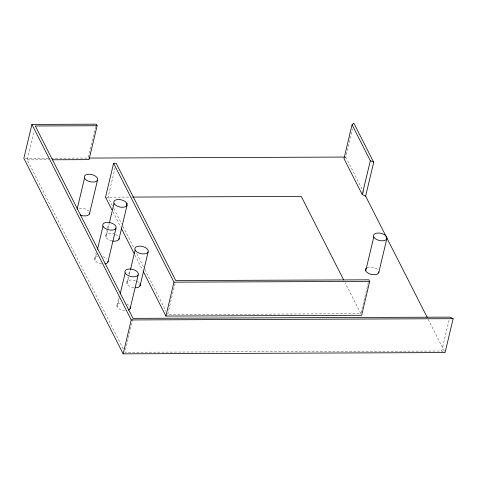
<?xml version="1.0" encoding="UTF-8"?>
<svg xmlns="http://www.w3.org/2000/svg" width="477" height="477" viewBox="0 0 477 477"><rect width="100%" height="100%" fill="white"/><g stroke="black" fill="none" stroke-linecap="round" stroke-linejoin="round"><path stroke-width="0.36" stroke-dasharray="2.38 1.79" d="M123.257 348.949L27.219 159.878L33.921 131.753M88.406 157.35L95.794 126.339M115.142 167.606L108.094 197.174L112.471 205.79M94.786 258.206L95.984 253.162M101.607 263.924A6.869 3.673 13.4 0 1 94.917 260.168L96.461 253.675M105.816 235.352L107.367 228.865M107.54 228.143L108.565 223.814M105.948 237.313L107.838 229.377M108.011 228.656L109.215 223.612M116.972 304.875L119.035 296.223M117.103 306.836L119.167 298.179M126.924 281.973L128.122 276.928M128.814 274.042L129.672 270.435M127.055 283.934L129.112 275.277M129.285 274.555L130.316 270.232M132.844 319.089L124.944 352.264L441.702 351.018L443.055 351.638M175.071 283.469L167.683 314.48L360.833 313.723L345.008 282.575M344.43 158.239L345.765 157.058L352.461 128.933M361 313.001L368.387 281.99M441.702 351.018L449.262 319.286M25.329 158.316L50.49 158.221M51.23 158.215L88.233 158.072M27.219 159.878L48.815 159.795M105.518 197.186L131.121 197.084M345.765 157.058L362.598 190.198M362.931 190.86L364.613 194.175M428.245 319.435L444.737 351.907M113.818 208.443L121.563 223.683M122.905 226.337L134.019 248.207M136.708 253.508L144.453 268.754M144.787 269.416L165.996 311.171M112.942 211.794L120.699 227.07M134.866 254.962L142.623 270.232M367.218 267.454A6.869 3.673 13.4 0 1 377.862 269.791M79.295 208.276A6.869 3.673 13.4 0 1 88.585 211.013M112.053 240.968A6.869 3.673 13.4 0 1 105.715 235.656A6.869 3.673 13.4 0 1 113.884 233.885M115.535 234.505A6.869 3.673 13.4 0 1 118.093 236.252M94.917 260.168A6.869 3.673 13.4 0 1 97.767 256.37M102.853 256.739A6.869 3.673 13.4 0 1 107.057 259.106M133.745 287.691A6.869 3.673 13.4 0 1 126.864 282.122A6.869 3.673 13.4 0 1 136.112 280.899M136.637 281.126A6.869 3.673 13.4 0 1 139.195 282.873M124.962 310.706A6.869 3.673 13.4 0 1 117.02 306.663A6.869 3.673 13.4 0 1 121.552 302.901M126.691 304.028A6.869 3.673 13.4 0 1 129.243 305.769"/><path stroke-width="0.72" d="M97.105 125.737L96.306 124.175L31.923 124.425L23.85 158.322L123.161 353.839L445.077 352.575L453.15 318.678L449.781 317.122L133.017 318.368L35.298 125.982L97.105 125.737L89.026 159.634L52.536 159.777M77.125 209.188L84.512 178.177M89.449 213.982L97.523 180.085A6.869 3.673 13.4 0 0 88.966 174.242A6.869 3.673 13.4 0 0 86.373 180.127A6.869 3.673 13.4 0 0 97.523 180.085M143.303 271.562L165.901 316.054L361.626 315.285L369.699 281.388L368.906 279.826L175.757 280.583L116.167 163.277L113.598 163.289L105.518 197.186L111.928 209.802M97.493 249.346L102.99 226.271M109.388 222.89L114.027 203.417M107.921 262.076L115.994 228.179A6.869 3.673 13.4 0 0 107.444 222.336A6.869 3.673 13.4 0 0 104.845 228.221A6.869 3.673 13.4 0 0 115.994 228.179M126.56 204.806L126.9 203.363M118.958 239.221L127.031 205.325A6.869 3.673 13.4 0 0 118.475 199.481A6.869 3.673 13.4 0 0 115.881 205.366A6.869 3.673 13.4 0 0 127.031 205.325M120.192 293.85L125.177 272.939M130.489 269.511L135.128 250.037M130.108 308.744L138.187 274.847A6.869 3.673 13.4 0 0 129.631 268.998A6.869 3.673 13.4 0 0 127.031 274.889A6.869 3.673 13.4 0 0 138.187 274.847M123.161 353.839L131.235 319.942L31.923 124.425M140.059 285.842L148.132 251.945A6.869 3.673 13.4 0 0 139.582 246.102A6.869 3.673 13.4 0 0 136.982 251.987A6.869 3.673 13.4 0 0 148.132 251.945M165.901 316.054L173.974 282.157L113.598 163.289M365.626 196.16L373.7 162.263L353.839 123.161L352.056 124.735L343.983 158.632L362.258 194.61L365.626 196.16L427.231 317.443M362.258 194.61L370.331 160.713L352.056 124.735M365.716 270.853L373.795 236.956M378.726 272.761L386.799 238.864A6.869 3.673 13.4 0 0 378.243 233.02A6.869 3.673 13.4 0 0 375.649 238.905A6.869 3.673 13.4 0 0 386.799 238.864M88.978 158.066L344.275 157.064M132.612 197.079L301.243 196.417L343.661 279.921M173.974 282.157L369.699 281.388M131.235 319.942L453.15 318.678M370.331 160.713L373.7 162.263M121.373 228.4L134.192 253.633M378.887 271.812A6.869 3.673 13.4 0 1 370.659 274.227A6.869 3.673 13.4 0 1 366.199 268.08M89.61 213.034A6.869 3.673 13.4 0 1 80.261 215.061M119.119 238.273A6.869 3.673 13.4 0 1 112.638 241.07M108.088 261.128A6.869 3.673 13.4 0 1 104.94 263.912M139.928 283.881A6.869 3.673 13.4 0 1 135.48 287.816M129.977 306.783A6.869 3.673 13.4 0 1 128.48 310.181"/></g></svg>
